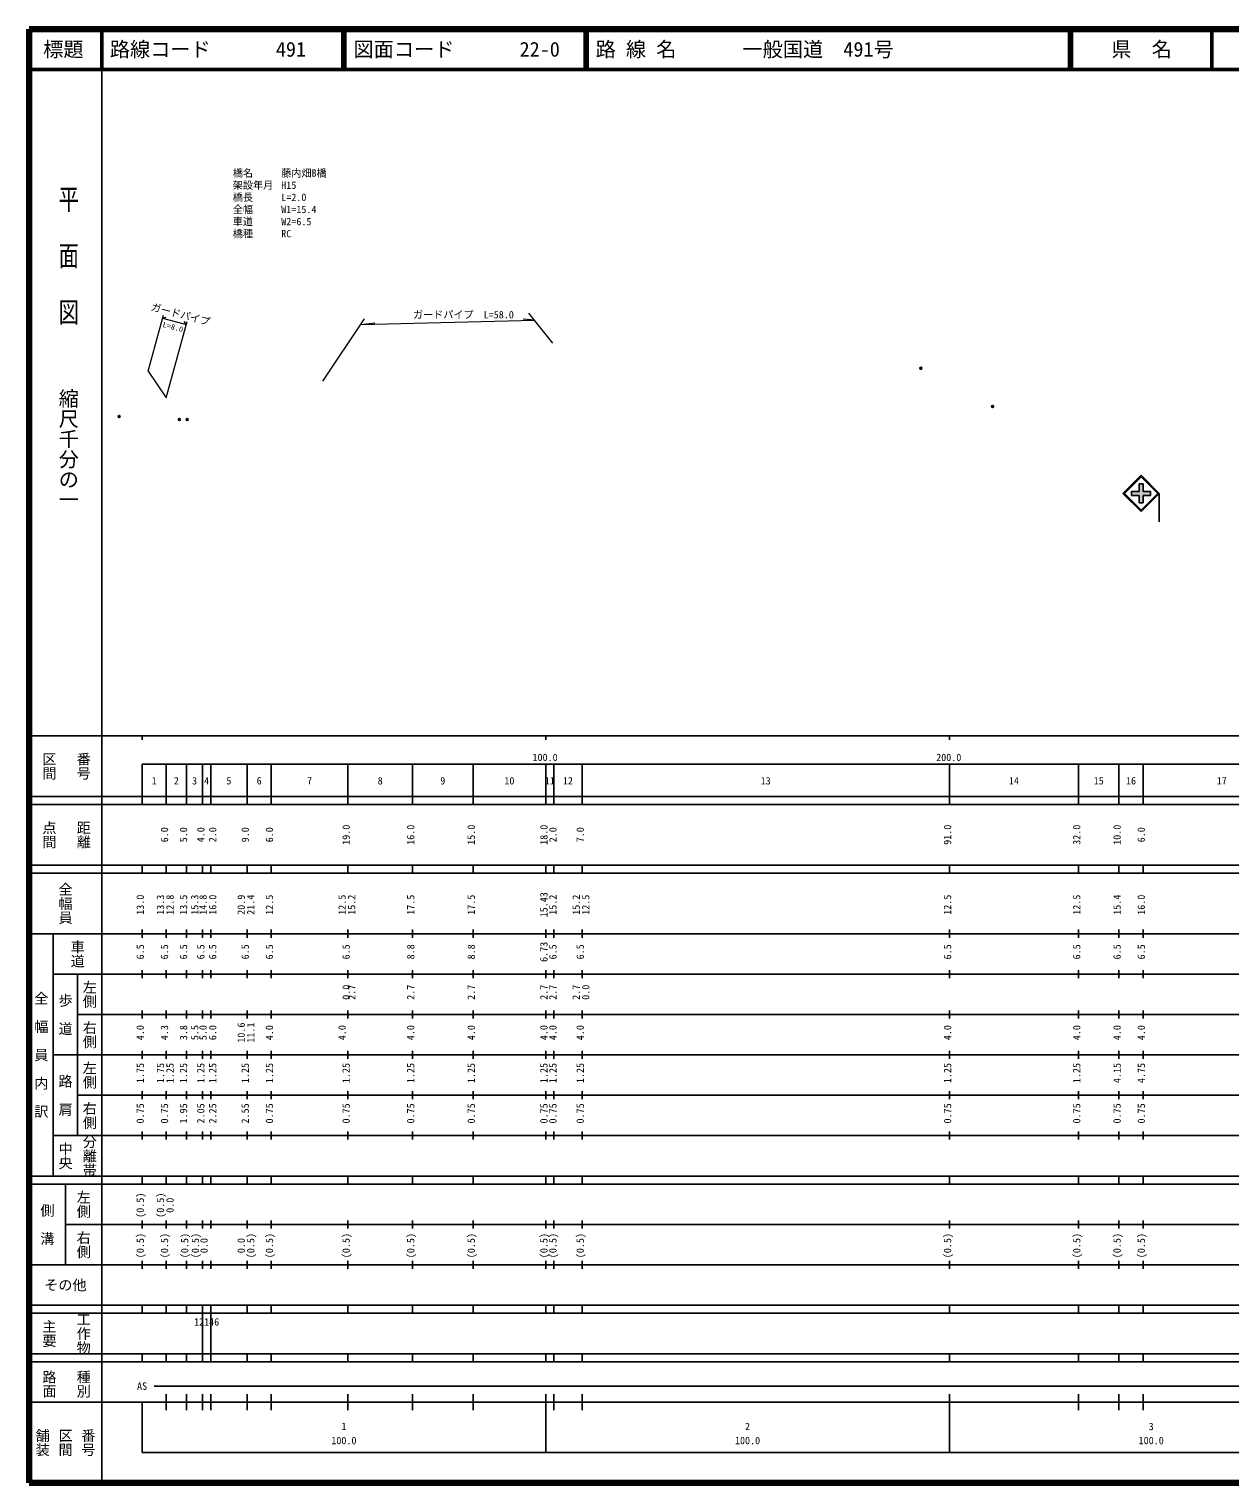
# Model space of a CAD drawing. Units: millimetres on the paper, with parts at other scales. Extents: x 40 to 680, y 20 to 380.
# Drawn here: x 40 to 337.5, y 20 to 380 of the extents above; entities that cross this region are included whole.
import ezdxf
from ezdxf.enums import TextEntityAlignment as Align

# ---------------------------------------------------------------- set-up
doc = ezdxf.new("R2010")
doc.units = ezdxf.units.MM
doc.header["$PDMODE"] = 32
doc.header["$PDSIZE"] = 0.5
doc.layers.add('M-OTRS', color=6, linetype='Continuous')
doc.layers.add('M-TTL-TXT', color=7, linetype='Continuous')
for name, color, linetype, lineweight in [('M-STR-HTXT', 7, 'Continuous', 13), ('M-STR-STRC', 7, 'Continuous', 25), ('M-TTL', 2, 'Continuous', 140), ('M-TTL-BAND', 7, 'Continuous', 25), ('M-TTL-LINE', 7, 'Continuous', 50)]:
    doc.layers.add(name, color=color, linetype=linetype, lineweight=lineweight)
doc.styles.add('@ＭＳ ゴシック', font='')
doc.styles.add('ＭＳ ゴシック', font='')
doc.styles.get('@ＭＳ ゴシック').set_extended_font_data('@MS Gothic')
doc.styles.get('ＭＳ ゴシック').set_extended_font_data('MS Gothic')

msp = doc.modelspace()

# ---------------------------------------------------------------- hatches: boundary and pattern name
at = {"layer": 'M-STR-STRC'}
msp.add_hatch(color=256, dxfattribs=at).paths.add_polyline_path([(313.135, 265.516), (314.996, 265.516), (314.996, 267.376), (315.996, 267.375), (315.996, 265.516), (317.855, 265.516), (317.855, 264.516), (315.995, 264.516), (315.995, 262.655), (314.995, 262.656), (314.995, 264.516), (313.135, 264.516)])

# ---------------------------------------------------------------- linework, layer by layer
at = {"layer": 'M-OTRS'}
for p in [(260.94, 296), (278.722, 286.566), (62.295, 284.094), (77.232, 283.326), (79.164, 283.346)]:
    msp.add_point(p, dxfattribs=at)
at = {"layer": 'M-STR-HTXT'}
for p, q in [((169.737, 302.258), (163.836, 309.689)), ((69.481, 295.312), (73.27, 309.15)), ((73.074, 308.421), (73.955, 308.664)), ((73.074, 308.421), (78.976, 306.851)), ((74.007, 288.715), (79.172, 307.58)), ((78.973, 306.852), (78.399, 307.585)), ((112.762, 292.786), (123.108, 308.232)), ((122.171, 306.833), (165.248, 307.91)), ((122.171, 306.833), (125.658, 307.285)), ((165.248, 307.91), (162.415, 308.159))]:
    msp.add_line(p, q, dxfattribs=at)
at = {"layer": 'M-STR-STRC', "lineweight": 13}
msp.add_line((69.481, 295.312), (74.007, 288.715), dxfattribs=at)
at = {"layer": 'M-STR-STRC'}
for p, q in [((310.995, 265.016), (315.495, 269.516)), ((311.348, 265.016), (315.495, 269.162)), ((314.996, 267.376), (315.996, 267.375)), ((314.996, 267.376), (314.996, 265.516)), ((319.995, 265.016), (315.495, 269.516)), ((319.641, 265.016), (315.495, 269.162)), ((315.996, 267.375), (315.996, 265.516)), ((310.995, 265.016), (315.495, 260.515)), ((311.348, 265.016), (315.495, 260.869)), ((313.135, 265.516), (313.135, 264.516)), ((313.135, 265.516), (314.996, 265.516)), ((313.135, 264.516), (314.995, 264.516)), ((314.995, 264.516), (314.995, 262.656)), ((315.495, 260.869), (319.641, 265.016)), ((315.495, 260.516), (319.995, 265.016)), ((315.995, 264.516), (317.855, 264.516)), ((315.995, 264.516), (315.995, 262.655)), ((315.996, 265.516), (317.855, 265.516)), ((317.855, 265.516), (317.855, 264.516)), ((319.995, 265.016), (319.995, 258.016)), ((314.995, 262.656), (315.995, 262.655))]:
    msp.add_line(p, q, dxfattribs=at)
at = {"layer": 'M-TTL'}
for p, q in [((40, 380), (40, 20)), ((680, 380), (40, 380)), ((40, 20), (680, 20))]:
    msp.add_line(p, q, dxfattribs=at)
at = {"layer": 'M-TTL-BAND'}
for p, q in [((58, 370), (58, 20)), ((40, 205), (579, 205)), ((68, 205), (68, 204)), ((168, 205), (168, 204)), ((268, 205), (268, 204)), ((68, 198), (579, 198)), ((68, 198), (68, 188)), ((74, 188), (74, 198)), ((79, 188), (79, 198)), ((83, 188), (83, 198)), ((85, 188), (85, 198)), ((94, 188), (94, 198)), ((100, 188), (100, 198)), ((119, 188), (119, 198)), ((135, 188), (135, 198)), ((150, 188), (150, 198)), ((168, 188), (168, 198)), ((170, 188), (170, 198)), ((177, 188), (177, 198)), ((268, 188), (268, 198)), ((300, 188), (300, 198)), ((310, 188), (310, 198)), ((316, 188), (316, 198)), ((40, 190), (579, 190)), ((40, 188), (579, 188)), ((40, 173), (579, 173)), ((68, 171), (68, 173)), ((74, 171), (74, 173)), ((79, 171), (79, 173)), ((83, 171), (83, 173)), ((85, 171), (85, 173)), ((94, 171), (94, 173)), ((100, 171), (100, 173)), ((119, 171), (119, 173)), ((135, 171), (135, 173)), ((150, 171), (150, 173)), ((168, 171), (168, 173)), ((170, 171), (170, 173)), ((177, 171), (177, 173)), ((268, 171), (268, 173)), ((300, 171), (300, 173)), ((310, 171), (310, 173)), ((316, 171), (316, 173)), ((40, 171), (579, 171)), ((40, 156), (579, 156)), ((46, 96), (46, 156)), ((68, 155), (68, 157)), ((74, 155), (74, 157)), ((79, 155), (79, 157)), ((83, 155), (83, 157)), ((85, 155), (85, 157)), ((94, 155), (94, 157)), ((100, 155), (100, 157)), ((119, 155), (119, 157)), ((135, 155), (135, 157)), ((150, 155), (150, 157)), ((168, 155), (168, 157)), ((170, 155), (170, 157)), ((177, 155), (177, 157)), ((268, 155), (268, 157)), ((300, 155), (300, 157)), ((310, 155), (310, 157)), ((316, 155), (316, 157)), ((46, 146), (579, 146)), ((52, 146), (52, 106)), ((68, 145), (68, 147)), ((74, 145), (74, 147)), ((79, 145), (79, 147)), ((83, 145), (83, 147)), ((85, 145), (85, 147)), ((94, 145), (94, 147)), ((100, 145), (100, 147)), ((119, 145), (119, 147)), ((135, 145), (135, 147)), ((150, 145), (150, 147)), ((168, 145), (168, 147)), ((170, 145), (170, 147)), ((177, 145), (177, 147)), ((268, 145), (268, 147)), ((300, 145), (300, 147)), ((310, 145), (310, 147)), ((316, 145), (316, 147)), ((68, 135), (68, 137)), ((74, 135), (74, 137)), ((79, 135), (79, 137)), ((83, 135), (83, 137)), ((85, 135), (85, 137)), ((94, 135), (94, 137)), ((100, 135), (100, 137)), ((119, 135), (119, 137)), ((135, 135), (135, 137)), ((150, 135), (150, 137)), ((168, 135), (168, 137)), ((170, 135), (170, 137)), ((177, 135), (177, 137)), ((268, 135), (268, 137)), ((300, 135), (300, 137)), ((310, 135), (310, 137)), ((316, 135), (316, 137)), ((52, 136), (579, 136)), ((46, 126), (579, 126)), ((68, 125), (68, 127)), ((74, 125), (74, 127)), ((79, 125), (79, 127)), ((83, 125), (83, 127)), ((85, 125), (85, 127)), ((94, 125), (94, 127)), ((100, 125), (100, 127)), ((119, 125), (119, 127)), ((135, 125), (135, 127)), ((150, 125), (150, 127)), ((168, 125), (168, 127)), ((170, 125), (170, 127)), ((177, 125), (177, 127)), ((268, 125), (268, 127)), ((300, 125), (300, 127)), ((310, 125), (310, 127)), ((316, 125), (316, 127)), ((52, 116), (579, 116)), ((68, 115), (68, 117)), ((74, 115), (74, 117)), ((79, 115), (79, 117)), ((83, 115), (83, 117)), ((85, 115), (85, 117)), ((94, 115), (94, 117)), ((100, 115), (100, 117)), ((119, 115), (119, 117)), ((135, 115), (135, 117)), ((150, 115), (150, 117)), ((168, 115), (168, 117)), ((170, 115), (170, 117)), ((177, 115), (177, 117)), ((268, 115), (268, 117)), ((300, 115), (300, 117)), ((310, 115), (310, 117)), ((316, 115), (316, 117)), ((46, 106), (579, 106)), ((68, 105), (68, 107)), ((74, 105), (74, 107)), ((79, 105), (79, 107)), ((83, 105), (83, 107)), ((85, 105), (85, 107)), ((94, 105), (94, 107)), ((100, 105), (100, 107)), ((119, 105), (119, 107)), ((135, 105), (135, 107)), ((150, 105), (150, 107)), ((168, 105), (168, 107)), ((170, 105), (170, 107)), ((177, 105), (177, 107)), ((268, 105), (268, 107)), ((300, 105), (300, 107)), ((310, 105), (310, 107)), ((316, 105), (316, 107)), ((40, 96), (579, 96)), ((40, 94), (579, 94)), ((49, 94), (49, 74)), ((68, 94), (68, 96)), ((74, 94), (74, 96)), ((79, 94), (79, 96)), ((83, 94), (83, 96)), ((85, 94), (85, 96)), ((94, 94), (94, 96)), ((100, 94), (100, 96)), ((119, 94), (119, 96)), ((135, 94), (135, 96)), ((150, 94), (150, 96)), ((168, 94), (168, 96)), ((170, 94), (170, 96)), ((177, 94), (177, 96)), ((268, 94), (268, 96)), ((300, 94), (300, 96)), ((310, 94), (310, 96)), ((316, 94), (316, 96)), ((49, 84), (579, 84)), ((68, 83), (68, 85)), ((74, 83), (74, 85)), ((79, 83), (79, 85)), ((83, 83), (83, 85)), ((85, 83), (85, 85)), ((94, 83), (94, 85)), ((100, 83), (100, 85)), ((119, 83), (119, 85)), ((135, 83), (135, 85)), ((150, 83), (150, 85)), ((168, 83), (168, 85)), ((170, 83), (170, 85)), ((177, 83), (177, 85)), ((268, 83), (268, 85)), ((300, 83), (300, 85)), ((310, 83), (310, 85)), ((316, 83), (316, 85)), ((40, 74), (579, 74)), ((68, 73), (68, 75)), ((74, 73), (74, 75)), ((79, 73), (79, 75)), ((83, 73), (83, 75)), ((85, 73), (85, 75)), ((94, 73), (94, 75)), ((100, 73), (100, 75)), ((119, 73), (119, 75)), ((135, 73), (135, 75)), ((150, 73), (150, 75)), ((168, 73), (168, 75)), ((170, 73), (170, 75)), ((177, 73), (177, 75)), ((268, 73), (268, 75)), ((300, 73), (300, 75)), ((310, 73), (310, 75)), ((316, 73), (316, 75)), ((40, 64), (579, 64)), ((40, 62), (579, 62)), ((68, 62), (68, 64)), ((74, 62), (74, 64)), ((79, 62), (79, 64)), ((83, 62), (83, 64)), ((83, 52), (83, 62)), ((85, 62), (85, 64)), ((85, 52), (85, 62)), ((94, 62), (94, 64)), ((100, 62), (100, 64)), ((119, 62), (119, 64)), ((135, 62), (135, 64)), ((150, 62), (150, 64)), ((168, 62), (168, 64)), ((170, 62), (170, 64)), ((177, 62), (177, 64)), ((268, 62), (268, 64)), ((300, 62), (300, 64)), ((310, 62), (310, 64)), ((316, 62), (316, 64)), ((40, 52), (579, 52)), ((68, 50), (68, 52)), ((74, 50), (74, 52)), ((79, 50), (79, 52)), ((83, 50), (83, 52)), ((85, 50), (85, 52)), ((94, 50), (94, 52)), ((100, 50), (100, 52)), ((119, 50), (119, 52)), ((135, 50), (135, 52)), ((150, 50), (150, 52)), ((168, 50), (168, 52)), ((170, 50), (170, 52)), ((177, 50), (177, 52)), ((268, 50), (268, 52)), ((300, 50), (300, 52)), ((310, 50), (310, 52)), ((316, 50), (316, 52)), ((40, 50), (579, 50)), ((71, 44), (561.5, 44)), ((40, 40), (579, 40)), ((68, 40), (68, 27.5)), ((74, 38), (74, 42)), ((79, 38), (79, 42)), ((83, 38), (83, 42)), ((85, 38), (85, 42)), ((94, 38), (94, 42)), ((100, 38), (100, 42)), ((119, 38), (119, 42)), ((135, 38), (135, 42)), ((150, 38), (150, 42)), ((168, 27.5), (168, 42)), ((170, 38), (170, 42)), ((177, 38), (177, 42)), ((268, 27.5), (268, 42)), ((300, 38), (300, 42)), ((310, 38), (310, 42)), ((316, 38), (316, 42)), ((68, 27.5), (579, 27.5))]:
    msp.add_line(p, q, dxfattribs=at)
at = {"layer": 'M-TTL-LINE'}
for p, q in [((58, 380), (58, 370)), ((117.75, 380), (117.75, 370)), ((118.25, 380), (118.25, 370)), ((177.75, 380), (177.75, 370)), ((178.25, 380), (178.25, 370)), ((297.75, 380), (297.75, 370)), ((298.25, 380), (298.25, 370)), ((333, 380), (333, 370)), ((40, 370), (680, 370))]:
    msp.add_line(p, q, dxfattribs=at)

# ---------------------------------------------------------------- texts
at = {"layer": 'M-STR-HTXT', "style": 'ＭＳ ゴシック'}
for s, p in [('橋名', (90.477, 342.875)), ('架設年月', (90.477, 339.875)), ('藤内畑B橋', (102.477, 342.875)), ('H15', (102.477, 339.875)), ('橋長', (90.477, 336.875)), ('L=2.0', (102.477, 336.875)), ('全幅', (90.477, 333.875)), ('W1=15.4', (102.477, 333.875)), ('車道', (90.477, 330.875)), ('W2=6.5', (102.477, 330.875)), ('橋種', (90.477, 327.875)), ('RC', (102.477, 327.875)), ('ガードパイプ\u3000L=58.0', (135.125, 307.816))]:
    msp.add_text(s, height=1.833, dxfattribs=at).set_placement(p, align=Align.BOTTOM_LEFT)
for s, height, p in [('ガードパイプ', 1.833, (77.153, 307.939)), ('L=8.0', 1.32, (75.382, 305.22))]:
    msp.add_text(s, height=height, rotation=345.103, dxfattribs=at).set_placement(p, align=Align.BOTTOM_CENTER)
at = {"layer": 'M-TTL-BAND', "style": '@ＭＳ ゴシック', "width": 1.4}
msp.add_text('平  面  図', height=3.666, rotation=270, dxfattribs=at).set_placement((49.777, 306.475), align=Align.MIDDLE_RIGHT)
at = {"layer": 'M-TTL-BAND', "style": '@ＭＳ ゴシック'}
msp.add_text('縮尺千分の一', height=3.666, rotation=270, dxfattribs=at).set_placement((49.777, 261.03), align=Align.MIDDLE_RIGHT)
for s, p in [('区間', (45, 197.5)), ('番号', (53.5, 197.5)), ('点間', (45, 180.5)), ('距離', (53.5, 180.5)), ('全幅員', (49, 163.5)), ('車道', (52, 151)), ('左側', (55, 141)), ('全\u3000幅\u3000員\u3000内\u3000訳', (43, 126)), ('歩\u3000道', (49, 136)), ('右側', (55, 131)), ('左側', (55, 121)), ('路\u3000肩', (49, 116)), ('右側', (55, 111)), ('分離帯', (55, 101)), ('中央', (49, 101)), ('左側', (53.5, 89)), ('側\u3000溝', (44.5, 84)), ('右側', (53.5, 79)), ('工作物', (53.5, 57)), ('主要', (45, 57)), ('路面', (45, 44.5)), ('種別', (53.5, 44.5)), ('舗装', (43.333, 30)), ('区間', (49, 30)), ('番号', (54.667, 30))]:
    msp.add_text(s, height=2.566, rotation=270, dxfattribs=at).set_placement(p, align=Align.MIDDLE_CENTER)
at = {"layer": 'M-TTL-BAND', "style": 'ＭＳ ゴシック'}
for s, p in [('100.0', (167.844, 198.195)), ('200.0', (267.844, 198.195)), ('1', (71, 192.405)), ('2', (76.5, 192.405)), ('3', (81, 192.405)), ('4', (84, 192.405)), ('5', (89.5, 192.405)), ('6', (97, 192.405)), ('7', (109.5, 192.405)), ('8', (127, 192.405)), ('9', (142.5, 192.405)), ('10', (159, 192.405)), ('11', (169, 192.405)), ('12', (173.5, 192.405)), ('13', (222.5, 192.405)), ('14', (284, 192.405)), ('15', (305, 192.405)), ('16', (313, 192.405)), ('17', (335.5, 192.405)), ('AS', (68, 42.5)), ('1', (118, 32.523)), ('2', (218, 32.523)), ('3', (318, 32.523)), ('100.0', (118, 29.033)), ('100.0', (218, 29.033)), ('100.0', (318, 29.033))]:
    msp.add_text(s, height=1.833, dxfattribs=at).set_placement(p, align=Align.BOTTOM_CENTER)
for s, p in [('6.0', (75, 180.5)), ('5.0', (79.717, 180.5)), ('4.0', (84, 180.5)), ('2.0', (86.937, 180.5)), ('9.0', (95, 180.5)), ('6.0', (101, 180.5)), ('19.0', (120, 180.5)), ('16.0', (136, 180.5)), ('15.0', (151, 180.5)), ('18.0', (169, 180.5)), ('2.0', (171.226, 180.5)), ('7.0', (178, 180.5)), ('91.0', (269, 180.5)), ('32.0', (301, 180.5)), ('10.0', (311, 180.5)), ('6.0', (317, 180.5)), ('15.43', (169, 163.174)), ('13.0', (69, 163.174)), ('13.3', (74, 163.174)), ('12.8', (76.37, 163.174)), ('13.5', (79.717, 163.174)), ('15.3', (82.497, 163.174)), ('14.8', (84.555, 163.174)), ('16.0', (86.937, 163.174)), ('20.9', (94, 163.174)), ('21.4', (96.37, 163.174)), ('12.5', (101, 163.174)), ('12.5', (119, 163.174)), ('15.2', (121.37, 163.174)), ('17.5', (136, 163.174)), ('17.5', (151, 163.174)), ('15.2', (171.226, 163.174)), ('15.2', (177, 163.174)), ('12.5', (179.37, 163.174)), ('12.5', (269, 163.174)), ('12.5', (301, 163.174)), ('15.4', (311, 163.174)), ('16.0', (317, 163.174)), ('6.5', (69, 151.5)), ('6.5', (75, 151.5)), ('6.5', (79.717, 151.5)), ('6.5', (84, 151.5)), ('6.5', (86.937, 151.5)), ('6.5', (95, 151.5)), ('6.5', (101, 151.5)), ('6.5', (120, 151.5)), ('8.8', (136, 151.5)), ('8.8', (151, 151.5)), ('6.73', (169, 151.5)), ('6.5', (171.226, 151.5)), ('6.5', (178, 151.5)), ('6.5', (269, 151.5)), ('6.5', (301, 151.5)), ('6.5', (311, 151.5)), ('6.5', (317, 151.5)), ('0.0', (120, 141.5)), ('2.7', (121.37, 141.5)), ('2.7', (136, 141.5)), ('2.7', (151, 141.5)), ('2.7', (169, 141.5)), ('2.7', (171.226, 141.5)), ('2.7', (177, 141.5)), ('0.0', (179.37, 141.5)), ('4.0', (69, 131.5)), ('4.3', (75, 131.5)), ('3.8', (79.717, 131.5)), ('5.5', (82.497, 131.5)), ('5.0', (84.555, 131.5)), ('6.0', (86.937, 131.5)), ('10.6', (94, 131.5)), ('11.1', (96.37, 131.5)), ('4.0', (101, 131.5)), ('4.0', (119, 131.5)), ('4.0', (136, 131.5)), ('4.0', (151, 131.5)), ('4.0', (169, 131.5)), ('4.0', (171.226, 131.5)), ('4.0', (178, 131.5)), ('4.0', (269, 131.5)), ('4.0', (301, 131.5)), ('4.0', (311, 131.5)), ('4.0', (317, 131.5)), ('1.75', (69, 121.5)), ('1.75', (74, 121.5)), ('1.25', (76.37, 121.5)), ('1.25', (79.717, 121.5)), ('1.25', (84, 121.5)), ('1.25', (86.937, 121.5)), ('1.25', (95, 121.5)), ('1.25', (101, 121.5)), ('1.25', (120, 121.5)), ('1.25', (136, 121.5)), ('1.25', (151, 121.5)), ('1.25', (169, 121.5)), ('1.25', (171.226, 121.5)), ('1.25', (178, 121.5)), ('1.25', (269, 121.5)), ('1.25', (301, 121.5)), ('4.15', (311, 121.5)), ('4.75', (317, 121.5)), ('0.75', (69, 111.5)), ('0.75', (75, 111.5)), ('1.95', (79.717, 111.5)), ('2.05', (84, 111.5)), ('2.25', (86.937, 111.5)), ('2.55', (95, 111.5)), ('0.75', (101, 111.5)), ('0.75', (120, 111.5)), ('0.75', (136, 111.5)), ('0.75', (151, 111.5)), ('0.75', (169, 111.5)), ('0.75', (171.226, 111.5)), ('0.75', (178, 111.5)), ('0.75', (269, 111.5)), ('0.75', (301, 111.5)), ('0.75', (311, 111.5)), ('0.75', (317, 111.5)), ('(0.5)', (69, 88.764)), ('(0.5)', (74, 88.764)), ('0.0', (76.37, 88.764)), ('(0.5)', (69, 78.764)), ('(0.5)', (75, 78.764)), ('(0.5)', (80, 78.764)), ('(0.5)', (82.661, 78.764)), ('0.0', (84.804, 78.764)), ('0.0', (94, 78.764)), ('(0.5)', (96.37, 78.764)), ('(0.5)', (101, 78.764)), ('(0.5)', (120, 78.764)), ('(0.5)', (136, 78.764)), ('(0.5)', (151, 78.764)), ('(0.5)', (169, 78.764)), ('(0.5)', (171.226, 78.764)), ('(0.5)', (178, 78.764)), ('(0.5)', (269, 78.764)), ('(0.5)', (301, 78.764)), ('(0.5)', (311, 78.764)), ('(0.5)', (317, 78.764))]:
    msp.add_text(s, height=1.833, rotation=90, dxfattribs=at).set_placement(p, align=Align.BOTTOM_CENTER)
msp.add_text('その他', height=2.566, dxfattribs=at).set_placement((49, 69), align=Align.MIDDLE_CENTER)
msp.add_text('12146', height=1.833, dxfattribs=at).set_placement((80.875, 58.405), align=Align.BOTTOM_LEFT)
at = {"layer": 'M-TTL-TXT', "style": 'ＭＳ ゴシック'}
for s, p in [('標題', (48.5, 375)), ('県\u3000名', (315.625, 375))]:
    msp.add_text(s, height=3.666, dxfattribs=at).set_placement(p, align=Align.MIDDLE_CENTER)
for s, p in [('路線コード', (60, 375)), ('491', (101.142, 375)), ('図面コード', (120.38, 375)), ('22-0', (161.521, 375)), ('路 線 名', (180.38, 375)), ('一般国道\u3000491号', (216.734, 375))]:
    msp.add_text(s, height=3.666, dxfattribs=at).set_placement(p, align=Align.MIDDLE_LEFT)

doc.saveas('drawing.dxf')
